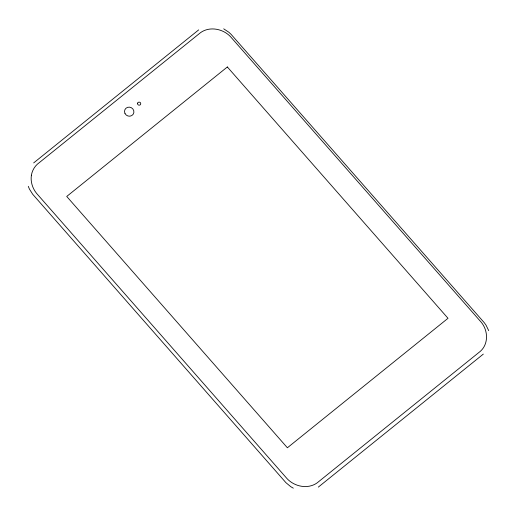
<?xml version="1.0" encoding="UTF-8"?>
<svg xmlns="http://www.w3.org/2000/svg" width="517" height="517" viewBox="0 0 517 517"><rect width="100%" height="100%" fill="white"/><g stroke="black" fill="none" stroke-linecap="round" stroke-linejoin="round"><path stroke-width="0.78" d="M33.67 162.907L198.677 29.889M318.323 487.111L483.33 354.093M223.693 28.829L228.818 32.228L231.073 34.329L484.313 322.75L486.083 325.238L488.707 330.66M293.307 488.171L290.651 486.613L285.927 482.671L32.687 194.25L29.443 189.112L28.293 186.34M31.388 175.263C30.387 181.654 32.5 188.266 36.5 193.28L287.097 478.69C294.554 486.691 307.925 489.476 317.147 482.872L480.364 351.295C488.72 343.934 488.119 330.337 481.211 322.214L230.614 36.797C223.157 28.803 209.779 26.018 200.564 32.623L37.347 164.199C34.18 167.088 32.093 171.043 31.388 175.263M137.651 103.129L137.593 103.917A1.538 1.454 25.2 0 0 138.614 105.08L139.435 105.158A1.667 1.577 25.2 0 0 140.656 104.175L140.714 103.387A1.538 1.454 25.2 0 0 139.693 102.224L138.873 102.146A1.667 1.577 25.2 0 0 137.651 103.129M227.351 66.971L66.725 196.454L287.387 447.774L448.013 318.291L227.351 66.971M124.991 113.501A4.75 4.498 25.2 0 0 133.127 114.341A4.75 4.498 25.2 0 0 129.515 107.148A4.75 4.498 25.2 0 0 124.991 113.501"/></g></svg>
